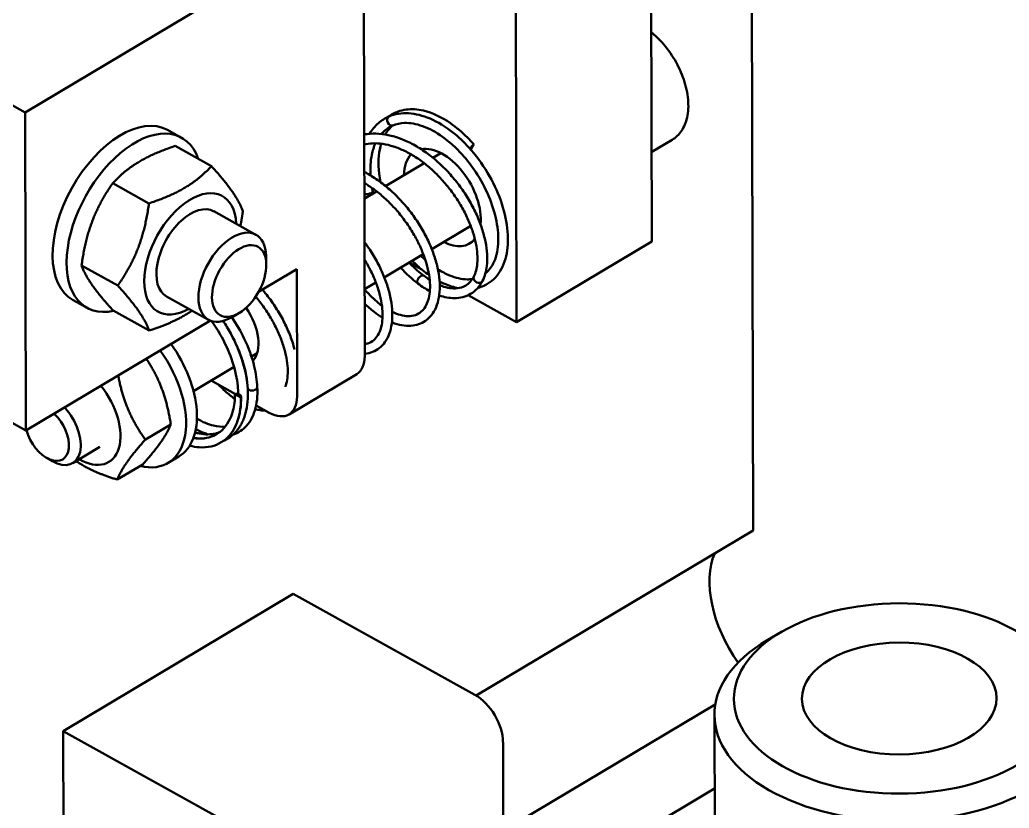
# Model space of a CAD drawing. Header units: millimetres. Extents: x -1901 to 2520, y -3919 to 1782.
# Drawn here: x 1409.9 to 1470.9, y 446.8 to 495.4 of the extents above; entities that cross this region are included whole.
import ezdxf

# ---------------------------------------------------------------- set-up
doc = ezdxf.new("R2010")
doc.units = ezdxf.units.MM
doc.header["$LTSCALE"] = 6
doc.layers.add('Visible (ISO)', color=7, linetype='Continuous', lineweight=50)

msp = doc.modelspace()

# ---------------------------------------------------------------- linework, layer by layer
at = {"layer": 'Visible (ISO)'}
for p, q in [((1448.74, 523.419), (1448.853, 481.714)), ((1440.392, 518.441), (1440.506, 476.737)), ((1431.139, 474.644), (1431.043, 509.97)), ((1455.097, 463.882), (1454.982, 506.131)), ((1410.195, 489.677), (1426.89, 499.631)), ((1404.592, 492.79), (1410.195, 489.677)), ((1410.249, 470.051), (1410.195, 489.677)), ((1418.979, 488.593), (1419.841, 488.114)), ((1419.451, 487.607), (1421.686, 486.365)), ((1437.676, 487.386), (1437.868, 487.711)), ((1450.094, 487.987), (1448.838, 487.238)), ((1435.835, 487.169), (1435.348, 486.878)), ((1434.797, 486.55), (1432.423, 485.134)), ((1415.596, 485.308), (1417.831, 484.066)), ((1431.872, 484.806), (1431.113, 484.353)), ((1421.833, 483.576), (1424.427, 482.135)), ((1437.675, 482.677), (1435.272, 481.245)), ((1438.293, 483.046), (1438.197, 482.989)), ((1440.506, 476.737), (1448.853, 481.714)), ((1425.069, 480.334), (1425.056, 480.827)), ((1434.75, 480.933), (1432.348, 479.501)), ((1413.678, 480.233), (1415.913, 478.992)), ((1434.654, 479.987), (1433.883, 480.416)), ((1424.589, 478.602), (1426.944, 480.006)), ((1426.965, 472.155), (1426.944, 480.006)), ((1431.825, 479.189), (1431.128, 478.773)), ((1436.751, 478.822), (1436.585, 478.915)), ((1440.506, 476.737), (1437.512, 478.4)), ((1413.151, 478.103), (1414.014, 477.624)), ((1418.919, 478.331), (1421.513, 476.89)), ((1415.617, 477.458), (1417.852, 476.216)), ((1423.382, 477.296), (1422.956, 477.047)), ((1410.249, 470.051), (1421.627, 476.836)), ((1424.502, 474.823), (1424.153, 474.615)), ((1423.625, 474.3), (1423.615, 474.294)), ((1423.084, 473.978), (1420.581, 472.485)), ((1430.644, 473.54), (1426.47, 471.052)), ((1404.645, 473.164), (1410.249, 470.051)), ((1421.673, 473.136), (1423.166, 472.306)), ((1423.139, 472.301), (1423.507, 472.095)), ((1424.44, 471.598), (1425.246, 471.151)), ((1417.61, 469.495), (1419.181, 470.432)), ((1414.805, 469.041), (1413.135, 468.046)), ((1411.526, 468.367), (1411.878, 468.163)), ((1419.68, 468.455), (1419.013, 468.057)), ((1415.878, 467.028), (1417.449, 467.965)), ((1438.02, 453.7), (1455.097, 463.882)), ((1426.729, 459.975), (1412.538, 451.514)), ((1426.729, 459.975), (1437.936, 453.749)), ((1456.846, 457.637), (1455.995, 457.14)), ((1452.759, 453.159), (1439.68, 445.361)), ((1452.764, 430.924), (1452.706, 452.512)), ((1412.538, 451.514), (1423.745, 445.288)), ((1412.538, 451.514), (1412.564, 441.885)), ((1439.695, 440.058), (1439.666, 450.829)), ((1452.718, 447.97), (1439.694, 440.205))]:
    msp.add_line(p, q, dxfattribs=at)
for centre, major_axis, ratio, start_param, end_param in [((1432.758, 489.153), (0.121, -0.274), 0.733173, 3.241205, 6.270366), ((1432.758, 489.153), (-0.121, 0.274), 0.733173, 6.271783, 6.382797), ((1416.065, 483.348), (-2.914, -5.245), 0.569764, 3.141593, 6.283185), ((1416.927, 482.869), (-2.914, -5.245), 0.569764, 2.678127, 6.74665), ((1435.923, 484.427), (-1.69, 2.834), 0.58657, 3.79647, 6.06869), ((1437.773, 487.549), (0.205, 0.219), 0.176299, 0.914532, 2.205807), ((1435.923, 484.427), (-1.69, 2.834), 0.58657, 0.148116, 0.756456), ((1420.376, 480.954), (1.981, 3.567), 0.569764, 5.53849, 10.169474), ((1431.341, 484.738), (-0.297, -0.045), 0.300408, 0.6443, 2.286534), ((1431.341, 484.738), (0.297, 0.045), 0.300408, 5.428126, 6.301958), ((1420.376, 480.954), (1.457, 2.623), 0.569764, 6.279998, 9.427966), ((1422.97, 479.512), (1.457, 2.622), 0.569764, 5.51712, 10.190843), ((1435.923, 484.427), (1.69, -2.834), 0.58657, 5.526729, 6.499447), ((1434.609, 479.359), (-0.188, -0.234), 0.58769, 4.011779, 6.296401), ((1434.609, 479.359), (0.188, 0.234), 0.58769, 0.014138, 0.870186), ((1438.142, 479.428), (-0.27, 0.131), 0.834645, 0, 2.677839), ((1438.142, 479.428), (0.27, -0.131), 0.834645, 5.819432, 6.283185), ((1422.649, 476.513), (1.383, -2.319), 0.58657, 0.162305, 1.701451), ((1416.915, 473.093), (2.765, -4.638), 0.58657, 0, 1.719686), ((1416.247, 472.695), (2.765, -4.638), 0.58657, 5.760181, 8.002871), ((1429.415, 475.602), (1.229, -2.061), 0.58657, 0, 0.780311), ((1422.649, 476.513), (1.383, -2.319), 0.58657, 6.049495, 6.056905), ((1413.576, 471.102), (1.782, -2.989), 0.58657, 5.473402, 8.086247), ((1423.215, 472.119), (0.298, 0.032), 0.641805, 5.996788, 8.043102), ((1424.21, 472.712), (-0.298, -0.032), 0.641805, 0.221769, 2.307556), ((1424.21, 472.712), (0.298, 0.032), 0.641805, 5.449149, 6.240064), ((1425.241, 473.113), (1.229, -2.061), 0.58657, 5.4927, 7.063496), ((1411.548, 469.893), (0.965, -1.619), 0.58657, 4.273405, 8.292966), ((1411.906, 470.107), (1.229, -2.061), 0.58657, 5.473236, 8.194276), ((1456.834, 458.267), (-3.165, 5.308), 0.58657, 0.391645, 1.70189), ((1464.105, 452.543), (11.4, 0.031), 0.57559, 2.360746, 7.064032), ((1437.941, 451.787), (-1.229, 2.061), 0.58657, 3.921904, 5.4927)]:
    msp.add_ellipse(centre, major_axis=major_axis, ratio=ratio, start_param=start_param, end_param=end_param, dxfattribs=at)
for centre, major_axis, ratio in [((1423.393, 479.277), (1.171, 2.108), 0.569764), ((1464.103, 453.525), (10.2, 0.028), 0.57559), ((1464.103, 453.525), (-6, -0.016), 0.57559)]:
    msp.add_ellipse(centre, major_axis=major_axis, ratio=ratio, dxfattribs=at)
for points, knots in [([(1450.094, 487.987), (1450.323, 488.123), (1450.519, 488.312), (1450.836, 488.777), (1450.95, 489.059), (1451.095, 489.707), (1451.113, 490.081), (1451.044, 490.871), (1450.952, 491.289), (1450.671, 492.116), (1450.483, 492.526), (1450.029, 493.299), (1449.765, 493.663), (1449.267, 494.218), (1449.047, 494.428), (1448.818, 494.613)], [5.502899, 5.502899, 5.502899, 5.502899, 5.768902, 5.768902, 6.057911, 6.057911, 6.385182, 6.385182, 6.724205, 6.724205, 7.061026, 7.061026, 7.396306, 7.396306, 7.634751, 7.634751, 7.634751, 7.634751]), ([(1431.432, 488.359), (1431.585, 488.61), (1431.769, 488.832), (1432.177, 489.186), (1432.399, 489.326), (1432.639, 489.428)], [0.3807066, 0.3807066, 0.3807066, 0.3807066, 0.484291, 0.484291, 0.5813875, 0.5813875, 0.5813875, 0.5813875]), ([(1432.567, 489.396), (1432.758, 489.538), (1432.969, 489.651), (1433.351, 489.787), (1433.518, 489.827), (1433.689, 489.851)], [2.440917, 2.440917, 2.440917, 2.440917, 2.5312705, 2.5312705, 2.5953757, 2.5953757, 2.5953757, 2.5953757]), ([(1432.639, 489.428), (1433.002, 489.582), (1433.412, 489.647), (1434.265, 489.599), (1434.718, 489.485), (1435.643, 489.091), (1436.125, 488.797), (1436.92, 488.166), (1437.25, 487.855), (1437.559, 487.517)], [0, 0, 0, 0, 0.1503418, 0.1503418, 0.3019167, 0.3019167, 0.4614267, 0.4614267, 0.5792724, 0.5792724, 0.5792724, 0.5792724]), ([(1437.868, 487.711), (1437.738, 487.858), (1437.605, 488), (1437.132, 488.471), (1436.781, 488.765), (1435.868, 489.395), (1435.306, 489.658), (1434.388, 489.876), (1434.025, 489.898), (1433.689, 489.851)], [-2.6957123, -2.6957123, -2.6957123, -2.6957123, -2.6583475, -2.6583475, -2.5660517, -2.5660517, -2.4230262, -2.4230262, -2.3217266, -2.3217266, -2.3217266, -2.3217266]), ([(1432.877, 488.877), (1432.797, 488.844), (1432.721, 488.805), (1432.468, 488.654), (1432.305, 488.516), (1432.162, 488.349)], [0.000114, 0.000114, 0.000114, 0.000114, 0.037946, 0.037946, 0.130734, 0.130734, 0.130734, 0.130734]), ([(1437.147, 487.08), (1436.768, 487.5), (1436.354, 487.874), (1435.53, 488.462), (1435.11, 488.687), (1434.315, 488.973), (1433.931, 489.038), (1433.329, 489.018), (1433.091, 488.967), (1432.877, 488.877)], [0, 0, 0, 0, 0.1458227, 0.1458227, 0.2884912, 0.2884912, 0.4302052, 0.4302052, 0.5367207, 0.5367207, 0.5367207, 0.5367207]), ([(1431.102, 488.314), (1431.167, 488.326), (1431.233, 488.337), (1431.532, 488.374), (1431.772, 488.38), (1432.266, 488.345), (1432.521, 488.303), (1433.037, 488.174), (1433.3, 488.085), (1433.824, 487.865), (1434.086, 487.733), (1434.604, 487.429), (1434.859, 487.257), (1435.356, 486.879), (1435.599, 486.673), (1436.064, 486.233), (1436.288, 485.999), (1436.712, 485.509), (1436.913, 485.254), (1437.287, 484.728), (1437.46, 484.457), (1437.775, 483.909), (1437.918, 483.631), (1438.168, 483.074), (1438.277, 482.795), (1438.457, 482.243), (1438.529, 481.971), (1438.635, 481.438), (1438.669, 481.178), (1438.697, 480.678), (1438.691, 480.439), (1438.646, 480.043), (1438.615, 479.882), (1438.531, 479.576), (1438.477, 479.431), (1438.411, 479.297)], [26.157324, 26.157324, 26.157324, 26.157324, 26.202093, 26.202093, 26.359099, 26.359099, 26.519787, 26.519787, 26.683058, 26.683058, 26.847547, 26.847547, 27.012341, 27.012341, 27.177022, 27.177022, 27.341485, 27.341485, 27.50578, 27.50578, 27.670029, 27.670029, 27.834394, 27.834394, 27.999061, 27.999061, 28.164218, 28.164218, 28.329963, 28.329963, 28.495978, 28.495978, 28.619215, 28.619215, 28.742452, 28.742452, 28.742452, 28.742452]), ([(1431.103, 487.702), (1431.265, 487.739), (1431.434, 487.762), (1431.816, 487.778), (1432.032, 487.766), (1432.471, 487.7), (1432.695, 487.647), (1433.145, 487.502), (1433.373, 487.41), (1433.828, 487.189), (1434.055, 487.061), (1434.505, 486.771), (1434.728, 486.609), (1435.163, 486.256), (1435.375, 486.065), (1435.785, 485.658), (1435.982, 485.442), (1436.356, 484.992), (1436.533, 484.759), (1436.862, 484.279), (1437.015, 484.033), (1437.292, 483.538), (1437.417, 483.288), (1437.635, 482.79), (1437.729, 482.543), (1437.885, 482.059), (1437.947, 481.822), (1438.038, 481.366), (1438.068, 481.146), (1438.095, 480.731), (1438.093, 480.536), (1438.063, 480.198), (1438.038, 480.053), (1437.968, 479.787), (1437.924, 479.667), (1437.872, 479.559)], [26.126645, 26.126645, 26.126645, 26.126645, 26.265256, 26.265256, 26.42869, 26.42869, 26.588237, 26.588237, 26.74595, 26.74595, 26.903093, 26.903093, 27.060263, 27.060263, 27.217672, 27.217672, 27.375329, 27.375329, 27.533147, 27.533147, 27.690991, 27.690991, 27.848694, 27.848694, 28.006063, 28.006063, 28.162898, 28.162898, 28.319044, 28.319044, 28.474587, 28.474587, 28.608519, 28.608519, 28.742452, 28.742452, 28.742452, 28.742452]), ([(1431.799, 487.771), (1431.703, 487.56), (1431.627, 487.325), (1431.496, 486.686), (1431.469, 486.25), (1431.496, 485.791)], [0.2219618, 0.2219618, 0.2219618, 0.2219618, 0.3093421, 0.3093421, 0.4417618, 0.4417618, 0.4417618, 0.4417618]), ([(1432.115, 485.375), (1432.08, 485.552), (1432.052, 485.727), (1431.96, 486.517), (1431.987, 487.088), (1432.114, 487.599), (1432.118, 487.614), (1432.122, 487.629)], [-1.1133678, -1.1133678, -1.1133678, -1.1133678, -1.0634545, -1.0634545, -0.8853449, -0.8853449, -0.8798884, -0.8798884, -0.8798884, -0.8798884]), ([(1437.559, 487.517), (1437.985, 487.049), (1438.38, 486.516), (1439.04, 485.413), (1439.317, 484.83), (1439.729, 483.676), (1439.869, 483.092), (1439.997, 481.989), (1439.985, 481.458), (1439.807, 480.512), (1439.636, 480.084), (1439.154, 479.407), (1438.839, 479.144), (1438.362, 478.93), (1438.241, 478.888), (1438.116, 478.857)], [0, 0, 0, 0, 0.162471, 0.162471, 0.321694, 0.321694, 0.481045, 0.481045, 0.641325, 0.641325, 0.802416, 0.802416, 0.959098, 0.959098, 1.009364, 1.009364, 1.009364, 1.009364]), ([(1438.576, 479.739), (1438.769, 479.894), (1438.933, 480.099), (1439.228, 480.679), (1439.336, 481.096), (1439.394, 481.993), (1439.358, 482.474), (1439.163, 483.465), (1439.002, 483.986), (1438.571, 485.01), (1438.295, 485.524), (1437.728, 486.384), (1437.446, 486.749), (1437.147, 487.08)], [0.9057901, 0.9057901, 0.9057901, 0.9057901, 1.0260051, 1.0260051, 1.1821422, 1.1821422, 1.3248187, 1.3248187, 1.4665487, 1.4665487, 1.6095207, 1.6095207, 1.7242423, 1.7242423, 1.7242423, 1.7242423]), ([(1431.108, 486.01), (1431.228, 485.948), (1431.346, 485.881), (1431.723, 485.656), (1431.978, 485.482), (1432.474, 485.1), (1432.715, 484.892), (1433.179, 484.449), (1433.401, 484.214), (1433.823, 483.722), (1434.022, 483.465), (1434.393, 482.938), (1434.564, 482.667), (1434.876, 482.117), (1435.016, 481.839), (1435.263, 481.282), (1435.37, 481.003), (1435.546, 480.452), (1435.616, 480.18), (1435.717, 479.649), (1435.749, 479.39), (1435.772, 478.893), (1435.764, 478.654), (1435.707, 478.205), (1435.659, 477.995), (1435.523, 477.612), (1435.437, 477.439), (1435.232, 477.14), (1435.116, 477.012), (1434.86, 476.802), (1434.722, 476.718), (1434.427, 476.593), (1434.269, 476.551), (1433.934, 476.507), (1433.755, 476.507), (1433.379, 476.55), (1433.181, 476.597), (1432.926, 476.685), (1432.871, 476.705), (1432.816, 476.727)], [20.498521, 20.498521, 20.498521, 20.498521, 20.573837, 20.573837, 20.738631, 20.738631, 20.9033, 20.9033, 21.067752, 21.067752, 21.23204, 21.23204, 21.396292, 21.396292, 21.560668, 21.560668, 21.725359, 21.725359, 21.890549, 21.890549, 22.056324, 22.056324, 22.222325, 22.222325, 22.38685, 22.38685, 22.545752, 22.545752, 22.69468, 22.69468, 22.835563, 22.835563, 22.976249, 22.976249, 23.124189, 23.124189, 23.281713, 23.281713, 23.324715, 23.324715, 23.324715, 23.324715]), ([(1431.11, 485.323), (1431.199, 485.271), (1431.288, 485.216), (1431.601, 485.012), (1431.824, 484.849), (1432.258, 484.494), (1432.47, 484.302), (1432.879, 483.894), (1433.075, 483.678), (1433.448, 483.227), (1433.624, 482.992), (1433.952, 482.512), (1434.104, 482.266), (1434.379, 481.77), (1434.503, 481.52), (1434.72, 481.023), (1434.813, 480.776), (1434.967, 480.293), (1435.027, 480.056), (1435.117, 479.601), (1435.145, 479.382), (1435.171, 478.969), (1435.168, 478.774), (1435.133, 478.413), (1435.101, 478.247), (1435.01, 477.946), (1434.952, 477.811), (1434.808, 477.572), (1434.723, 477.47), (1434.519, 477.294), (1434.399, 477.224), (1434.128, 477.133), (1433.978, 477.109), (1433.666, 477.115), (1433.507, 477.138), (1433.18, 477.226), (1433.012, 477.289), (1432.839, 477.372), (1432.838, 477.373), (1432.837, 477.373)], [20.562952, 20.562952, 20.562952, 20.562952, 20.624843, 20.624843, 20.782019, 20.782019, 20.939436, 20.939436, 21.0971, 21.0971, 21.254921, 21.254921, 21.412763, 21.412763, 21.570458, 21.570458, 21.727814, 21.727814, 21.884629, 21.884629, 22.040753, 22.040753, 22.196284, 22.196284, 22.352119, 22.352119, 22.511296, 22.511296, 22.681491, 22.681491, 22.872608, 22.872608, 23.061759, 23.061759, 23.228494, 23.228494, 23.386213, 23.386213, 23.387123, 23.387123, 23.387123, 23.387123]), ([(1431.12, 481.682), (1431.186, 481.593), (1431.251, 481.503), (1431.498, 481.147), (1431.668, 480.876), (1431.976, 480.326), (1432.115, 480.047), (1432.358, 479.49), (1432.462, 479.212), (1432.634, 478.661), (1432.702, 478.39), (1432.799, 477.86), (1432.828, 477.602), (1432.847, 477.107), (1432.837, 476.87), (1432.775, 476.424), (1432.724, 476.216), (1432.584, 475.838), (1432.496, 475.667), (1432.288, 475.373), (1432.171, 475.247), (1431.912, 475.042), (1431.773, 474.961), (1431.475, 474.841), (1431.317, 474.801), (1431.148, 474.781), (1431.143, 474.781), (1431.139, 474.78)], [14.901766, 14.901766, 14.901766, 14.901766, 14.9583, 14.9583, 15.122554, 15.122554, 15.286944, 15.286944, 15.451658, 15.451658, 15.616882, 15.616882, 15.782687, 15.782687, 15.948668, 15.948668, 16.113007, 16.113007, 16.271423, 16.271423, 16.419755, 16.419755, 16.56039, 16.56039, 16.701322, 16.701322, 16.705189, 16.705189, 16.705189, 16.705189]), ([(1431.123, 480.608), (1431.195, 480.489), (1431.264, 480.37), (1431.467, 480.003), (1431.589, 479.753), (1431.804, 479.256), (1431.896, 479.009), (1432.048, 478.526), (1432.108, 478.29), (1432.195, 477.836), (1432.223, 477.618), (1432.246, 477.206), (1432.242, 477.012), (1432.206, 476.653), (1432.173, 476.488), (1432.081, 476.189), (1432.021, 476.055), (1431.876, 475.818), (1431.789, 475.716), (1431.584, 475.543), (1431.462, 475.475), (1431.265, 475.41), (1431.202, 475.395), (1431.137, 475.385)], [15.058528, 15.058528, 15.058528, 15.058528, 15.134546, 15.134546, 15.292233, 15.292233, 15.449575, 15.449575, 15.60637, 15.60637, 15.762471, 15.762471, 15.917992, 15.917992, 16.073868, 16.073868, 16.233244, 16.233244, 16.403976, 16.403976, 16.595686, 16.595686, 16.678729, 16.678729, 16.678729, 16.678729]), ([(1433.877, 480.413), (1433.904, 480.383), (1433.932, 480.354), (1434.23, 480.047), (1434.513, 479.801), (1434.794, 479.596)], [0.4230051, 0.4230051, 0.4230051, 0.4230051, 0.4339657, 0.4339657, 0.5408727, 0.5408727, 0.5408727, 0.5408727]), ([(1435.105, 479.645), (1434.972, 479.738), (1434.841, 479.836), (1434.492, 480.118), (1434.276, 480.314), (1434.067, 480.526)], [1.368695, 1.368695, 1.368695, 1.368695, 1.4150761, 1.4150761, 1.493398, 1.493398, 1.493398, 1.493398]), ([(1435.649, 480.002), (1435.89, 479.849), (1436.131, 479.723), (1436.748, 479.467), (1437.121, 479.385), (1437.565, 479.378), (1437.674, 479.385), (1437.778, 479.4)], [0.4893928, 0.4893928, 0.4893928, 0.4893928, 0.5755609, 0.5755609, 0.7171922, 0.7171922, 0.7651999, 0.7651999, 0.7651999, 0.7651999]), ([(1438.41, 479.293), (1438.233, 478.946), (1437.975, 478.661), (1437.369, 478.307), (1437.025, 478.22), (1436.366, 478.221), (1436.05, 478.28), (1435.731, 478.392)], [0, 0, 0, 0, 0.1568669, 0.1568669, 0.3027004, 0.3027004, 0.4235168, 0.4235168, 0.4235168, 0.4235168]), ([(1436.905, 478.838), (1436.635, 478.89), (1436.358, 478.977), (1435.973, 479.142), (1435.864, 479.194), (1435.754, 479.251)], [1.1599602, 1.1599602, 1.1599602, 1.1599602, 1.2558209, 1.2558209, 1.2936641, 1.2936641, 1.2936641, 1.2936641]), ([(1435.765, 479.021), (1435.807, 479.003), (1435.85, 478.986), (1436.231, 478.847), (1436.549, 478.802), (1437.026, 478.847), (1437.207, 478.906), (1437.571, 479.122), (1437.743, 479.308), (1437.873, 479.561)], [0.1279591, 0.1279591, 0.1279591, 0.1279591, 0.1454877, 0.1454877, 0.2876035, 0.2876035, 0.3953442, 0.3953442, 0.534815, 0.534815, 0.534815, 0.534815]), ([(1424.83, 478.745), (1424.869, 478.7), (1424.908, 478.654), (1425.152, 478.358), (1425.347, 478.099), (1425.708, 477.566), (1425.874, 477.294), (1426.176, 476.742), (1426.31, 476.463), (1426.545, 475.906), (1426.645, 475.628), (1426.757, 475.255), (1426.784, 475.157), (1426.809, 475.059)], [2.216108, 2.216108, 2.216108, 2.216108, 2.2465484, 2.2465484, 2.4108204, 2.4108204, 2.5750809, 2.5750809, 2.739498, 2.739498, 2.9042621, 2.9042621, 2.9639164, 2.9639164, 2.9639164, 2.9639164]), ([(1432.201, 477.758), (1432.062, 477.859), (1431.923, 477.971), (1431.606, 478.251), (1431.429, 478.426), (1431.213, 478.664), (1431.17, 478.712), (1431.128, 478.762)], [23.5758871, 23.5758871, 23.5758871, 23.5758871, 23.6974406, 23.6974406, 23.8537717, 23.8537717, 23.8925078, 23.8925078, 23.8925078, 23.8925078]), ([(1424.411, 478.311), (1424.455, 478.26), (1424.498, 478.209), (1424.724, 477.929), (1424.899, 477.693), (1425.222, 477.211), (1425.371, 476.965), (1425.641, 476.468), (1425.762, 476.218), (1425.973, 475.721), (1426.063, 475.475), (1426.211, 474.994), (1426.268, 474.759), (1426.352, 474.307), (1426.377, 474.09), (1426.397, 473.681), (1426.391, 473.489), (1426.351, 473.133), (1426.316, 472.97), (1426.261, 472.801), (1426.254, 472.779), (1426.246, 472.757)], [2.226233, 2.226233, 2.226233, 2.226233, 2.262468, 2.262468, 2.420298, 2.420298, 2.578133, 2.578133, 2.735805, 2.735805, 2.893118, 2.893118, 3.049872, 3.049872, 3.205929, 3.205929, 3.361431, 3.361431, 3.5174, 3.5174, 3.541687, 3.541687, 3.541687, 3.541687]), ([(1432.237, 477.016), (1432.062, 477.12), (1431.887, 477.24), (1431.516, 477.526), (1431.321, 477.696), (1431.13, 477.883)], [23.4749604, 23.4749604, 23.4749604, 23.4749604, 23.6114386, 23.6114386, 23.7663118, 23.7663118, 23.7663118, 23.7663118]), ([(1423.336, 472.303), (1423.336, 472.461), (1423.328, 472.623), (1423.268, 473.259), (1423.159, 473.768), (1422.826, 474.788), (1422.597, 475.312), (1422.13, 476.156), (1421.912, 476.497), (1421.677, 476.818)], [1.4204707, 1.4204707, 1.4204707, 1.4204707, 1.4703813, 1.4703813, 1.6117942, 1.6117942, 1.7542634, 1.7542634, 1.8537983, 1.8537983, 1.8537983, 1.8537983]), ([(1422.41, 476.813), (1422.491, 476.692), (1422.569, 476.569), (1422.975, 475.901), (1423.255, 475.318), (1423.675, 474.165), (1423.82, 473.579), (1423.956, 472.474), (1423.949, 471.94), (1423.825, 471.242), (1423.768, 471.03), (1423.657, 470.73), (1423.614, 470.631), (1423.543, 470.489), (1423.518, 470.443), (1423.479, 470.374), (1423.466, 470.351), (1423.411, 470.261), (1423.367, 470.196), (1423.181, 469.945), (1423.017, 469.782), (1422.779, 469.608), (1422.723, 469.571), (1422.586, 469.489), (1422.504, 469.447), (1422.419, 469.41)], [1.00996, 1.00996, 1.00996, 1.00996, 1.046256, 1.046256, 1.2055716, 1.2055716, 1.3649046, 1.3649046, 1.5251474, 1.5251474, 1.6004703, 1.6004703, 1.6392372, 1.6392372, 1.6589031, 1.6589031, 1.6688404, 1.6688404, 1.6986653, 1.6986653, 1.7885136, 1.7885136, 1.8153393, 1.8153393, 1.8518557, 1.8518557, 1.8518557, 1.8518557]), ([(1422.945, 477.041), (1423.234, 476.619), (1423.493, 476.172), (1423.979, 475.156), (1424.19, 474.571), (1424.431, 473.573), (1424.494, 473.141), (1424.509, 472.736)], [0.3572893, 0.3572893, 0.3572893, 0.3572893, 0.4845813, 0.4845813, 0.6440014, 0.6440014, 0.7683652, 0.7683652, 0.7683652, 0.7683652]), ([(1423.89, 473.01), (1423.855, 473.37), (1423.782, 473.754), (1423.543, 474.596), (1423.362, 475.068), (1423.138, 475.526)], [0.0334646, 0.0334646, 0.0334646, 0.0334646, 0.1441624, 0.1441624, 0.2737707, 0.2737707, 0.2737707, 0.2737707]), ([(1423.127, 472.003), (1423.028, 472.073), (1422.928, 472.149), (1422.619, 472.398), (1422.412, 472.589), (1422.183, 472.825), (1422.156, 472.854), (1422.129, 472.883)], [4.7125677, 4.7125677, 4.7125677, 4.7125677, 4.7905308, 4.7905308, 4.9563254, 4.9563254, 4.9787785, 4.9787785, 4.9787785, 4.9787785]), ([(1420.574, 469.583), (1420.795, 469.551), (1421.009, 469.547), (1421.653, 469.619), (1422.038, 469.794), (1422.656, 470.379), (1422.882, 470.785), (1423.094, 471.591), (1423.136, 471.934), (1423.139, 472.301)], [-0.620731, -0.620731, -0.620731, -0.620731, -0.5383787, -0.5383787, -0.3603346, -0.3603346, -0.1811431, -0.1811431, -0.0679136, -0.0679136, -0.0679136, -0.0679136]), ([(1424.509, 472.737), (1424.541, 472.207), (1424.492, 471.71), (1424.233, 470.865), (1424.021, 470.502), (1423.634, 470.133), (1423.519, 470.045), (1423.277, 469.901), (1423.151, 469.844), (1423.019, 469.8)], [0.00014, 0.00014, 0.00014, 0.00014, 0.1649269, 0.1649269, 0.326316, 0.326316, 0.3867202, 0.3867202, 0.4441795, 0.4441795, 0.4441795, 0.4441795]), ([(1423.507, 472.095), (1423.509, 471.898), (1423.501, 471.707), (1423.439, 471.103), (1423.343, 470.723), (1422.989, 469.925), (1422.683, 469.564), (1421.908, 469.093), (1421.446, 468.989), (1420.744, 469.035), (1420.547, 469.067), (1420.346, 469.117)], [-3.6041312, -3.6041312, -3.6041312, -3.6041312, -3.5690714, -3.5690714, -3.4895615, -3.4895615, -3.3771132, -3.3771132, -3.2641822, -3.2641822, -3.2217148, -3.2217148, -3.2217148, -3.2217148]), ([(1423.514, 472.14), (1423.523, 471.598), (1423.451, 471.088), (1423.22, 470.423), (1423.119, 470.212), (1422.997, 470.023)], [0, 0, 0, 0, 0.1640519, 0.1640519, 0.2492008, 0.2492008, 0.2492008, 0.2492008]), ([(1425.012, 471.281), (1424.909, 471.284), (1424.805, 471.293), (1424.597, 471.326), (1424.493, 471.348), (1424.388, 471.378)], [4.2164957, 4.2164957, 4.2164957, 4.2164957, 4.3011634, 4.3011634, 4.384199, 4.384199, 4.384199, 4.384199]), ([(1420.792, 470.789), (1421.141, 470.578), (1421.487, 470.431), (1422.071, 470.29), (1422.321, 470.275), (1422.545, 470.303)], [0.0115352, 0.0115352, 0.0115352, 0.0115352, 0.144557, 0.144557, 0.2570773, 0.2570773, 0.2570773, 0.2570773]), ([(1420.682, 469.936), (1420.77, 469.909), (1420.857, 469.888), (1421.302, 469.796), (1421.638, 469.8), (1421.936, 469.876), (1421.944, 469.878), (1421.977, 469.887), (1422.001, 469.894), (1422.095, 469.924), (1422.162, 469.951), (1422.227, 469.982)], [0.8252855, 0.8252855, 0.8252855, 0.8252855, 0.8585524, 0.8585524, 1.0002253, 1.0002253, 1.0042411, 1.0042411, 1.0162894, 1.0162894, 1.0515754, 1.0515754, 1.0515754, 1.0515754]), ([(1421.494, 469.817), (1421.401, 469.844), (1421.307, 469.876), (1421.051, 469.975), (1420.888, 470.05), (1420.726, 470.137)], [0.64403165, 0.64403165, 0.64403165, 0.64403165, 0.67861794, 0.67861794, 0.73789059, 0.73789059, 0.73789059, 0.73789059]), ([(1420.583, 469.608), (1420.723, 469.582), (1420.858, 469.568), (1421.181, 469.562), (1421.362, 469.584), (1421.529, 469.629)], [3.7236967, 3.7236967, 3.7236967, 3.7236967, 3.7787938, 3.7787938, 3.861032, 3.861032, 3.861032, 3.861032])]:
    msp.add_open_spline(points, degree=3, knots=knots, dxfattribs=at)
for points in [[(1432.875, 488.877), (1432.692, 488.729), (1432.532, 488.542), (1432.401, 488.317)], [(1431.104, 487.632), (1431.112, 487.657), (1431.12, 487.683), (1431.129, 487.708)], [(1432.156, 487.746), (1432.144, 487.708), (1432.133, 487.668), (1432.122, 487.629)], [(1431.592, 485.013), (1431.606, 484.937), (1431.621, 484.86), (1431.637, 484.784)], [(1431.665, 484.682), (1431.655, 484.716), (1431.646, 484.75), (1431.637, 484.785)], [(1431.637, 484.783), (1431.644, 484.748), (1431.651, 484.713), (1431.658, 484.678)], [(1431.116, 484.355), (1431.115, 484.359), (1431.114, 484.364), (1431.112, 484.368)], [(1434.597, 480.842), (1434.688, 480.754), (1434.78, 480.669), (1434.872, 480.588)], [(1434.424, 479.123), (1434.057, 479.393), (1433.692, 479.724), (1433.351, 480.099)], [(1434.796, 479.595), (1434.911, 479.506), (1435.028, 479.424), (1435.144, 479.35)], [(1435.155, 478.647), (1434.91, 478.779), (1434.664, 478.939), (1434.423, 479.124)]]:
    msp.add_open_spline(points, degree=3, dxfattribs=at)
for points, weights in [([(1419.451, 487.607), (1416.949, 486.777), (1415.596, 485.308)], [1, 1.15470053838, 1]), ([(1417.831, 484.066), (1420.333, 484.896), (1421.686, 486.365)], [1, 1.15470053838, 1]), ([(1421.686, 486.365), (1423.23, 484.658), (1423.625, 483.589)], [1, 1.15470053838, 1]), ([(1415.596, 485.308), (1414.062, 483.09), (1413.678, 480.233)], [1, 1.15470053838, 1]), ([(1415.913, 478.992), (1417.447, 481.21), (1417.831, 484.066)], [1, 1.15470053838, 1]), ([(1423.625, 483.589), (1423.559, 483.103), (1423.473, 482.665)], [1, 1.02335968527, 1.03966477458]), ([(1413.678, 480.233), (1414.073, 479.165), (1415.617, 477.458)], [1, 1.15470053838, 1]), ([(1417.852, 476.216), (1417.457, 477.285), (1415.913, 478.992)], [1, 1.15470053838, 1]), ([(1420.495, 477.455), (1419.481, 476.756), (1417.852, 476.216)], [1.07305759167, 1.09557222742, 1]), ([(1419.181, 470.432), (1418.82, 472.743), (1417.674, 474.479)], [1, 1.14193675495, 1.0234213794]), ([(1415.937, 473.443), (1416.346, 471.268), (1417.61, 469.495)], [1.0234213794, 1.14193675495, 1]), ([(1417.449, 467.965), (1418.802, 469.489), (1419.181, 470.432)], [1, 1.15470053838, 1]), ([(1417.61, 469.495), (1416.257, 467.971), (1415.878, 467.028)], [1, 1.15470053838, 1]), ([(1415.878, 467.028), (1414.311, 467.504), (1413.343, 468.169)], [1, 1.10395803204, 1.0681974498])]:
    msp.add_rational_spline(points, weights, degree=2, dxfattribs=at)

doc.saveas('drawing.dxf')
